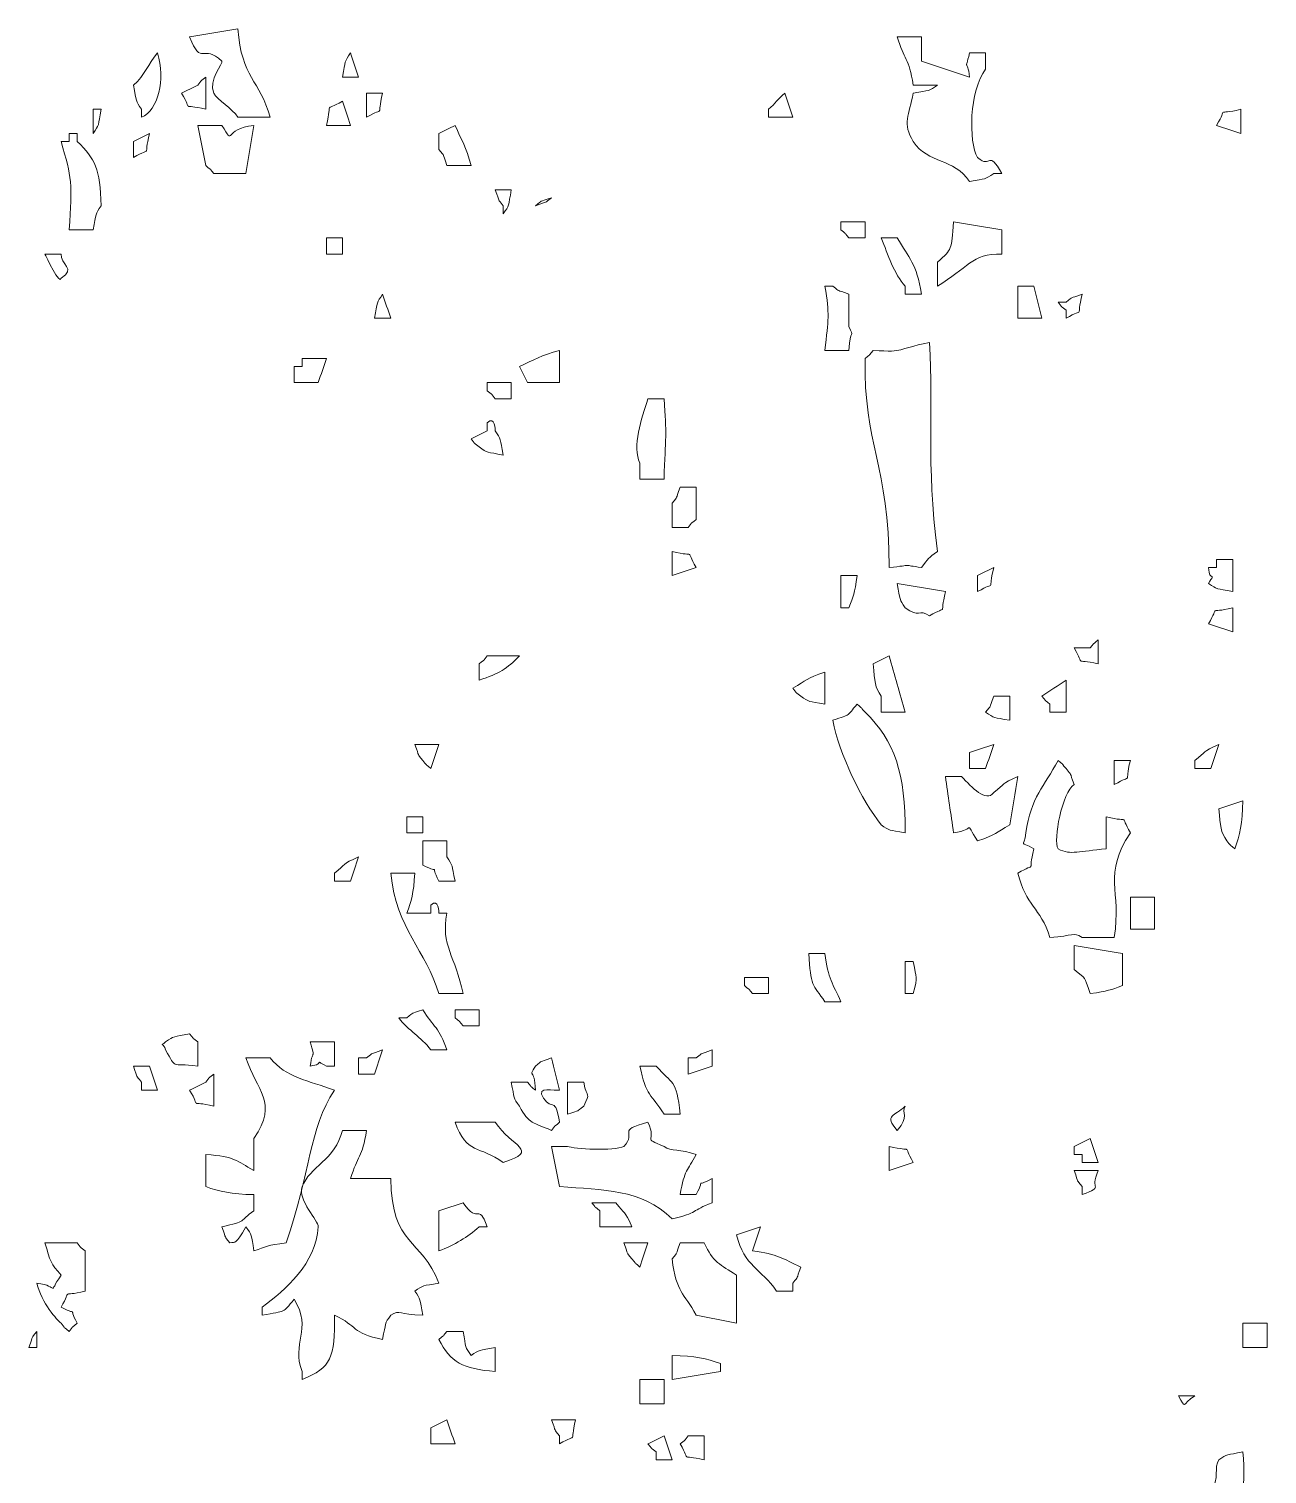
# Model space of a CAD drawing. Header units: millimetres. Extents: x 182 to 330, y 89 to 241.
# Drawn here: x 202.77 to 224.5, y 182.14 to 207.5 of the extents above; entities that cross this region are included whole.
import ezdxf

# ---------------------------------------------------------------- set-up
doc = ezdxf.new("R2010")
doc.units = ezdxf.units.MM
doc.layers.add('LAYER_1', color=160, linetype='Continuous')

# ---------------------------------------------------------------- blocks, each defined once
blk = doc.blocks.new('tree eucalypt')
at = {"layer": 'LAYER_1', "color": 7, "lineweight": 0}
for points, knots in [([(-29.091, 117.965), (-29.03, 117.103), (-28.703, 117.07), (-28.526, 116.413), (-28.715, 116.413), (-28.903, 116.413), (-29.091, 116.413), (-29.188, 116.57), (-29.454, 116.715), (-29.514, 116.836), (-29.626, 117.064), (-29.333, 117.363), (-29.373, 117.401), (-29.706, 117.717), (-29.732, 117.29), (-29.938, 117.824), (-29.655, 117.871), (-29.373, 117.918), (-29.091, 117.965)], [0, 0, 0, 0, 1, 1, 1, 2, 2, 2, 3, 3, 3, 4, 4, 4, 5, 5, 5, 6, 6, 6, 6]), ([(-17.096, 117.824), (-17.096, 117.683), (-17.096, 117.542), (-17.096, 117.401), (-16.814, 117.307), (-16.532, 117.213), (-16.25, 117.119), (-16.29, 117.465), (-16.343, 117.187), (-16.25, 117.542), (-16.156, 117.542), (-16.062, 117.542), (-15.968, 117.542), (-15.968, 117.448), (-15.968, 117.354), (-15.968, 117.26), (-16.255, 116.878), (-16.274, 115.987), (-16.109, 115.707), (-15.867, 115.493), (-15.926, 115.873), (-15.685, 115.425), (-15.732, 115.425), (-15.779, 115.425), (-15.826, 115.425), (-15.978, 115.319), (-15.96, 115.34), (-16.25, 115.284), (-16.53, 115.707), (-16.977, 115.589), (-17.238, 115.99), (-17.435, 116.306), (-17.315, 116.452), (-17.238, 116.836), (-16.945, 116.889), (-16.966, 116.871), (-16.814, 116.977), (-16.955, 116.977), (-17.096, 116.977), (-17.238, 116.977), (-17.314, 117.464), (-17.396, 117.417), (-17.52, 117.824), (-17.379, 117.824), (-17.238, 117.824), (-17.096, 117.824)], [0, 0, 0, 0, 1, 1, 1, 2, 2, 2, 3, 3, 3, 4, 4, 4, 5, 5, 5, 6, 6, 6, 7, 7, 7, 8, 8, 8, 9, 9, 9, 10, 10, 10, 11, 11, 11, 12, 12, 12, 13, 13, 13, 14, 14, 14, 15, 15, 15, 15]), ([(-30.502, 117.542), (-30.366, 117.071), (-30.485, 116.539), (-30.784, 116.413), (-30.784, 116.46), (-30.784, 116.507), (-30.784, 116.554), (-30.89, 116.705), (-30.869, 116.688), (-30.925, 116.977), (-30.717, 117.149), (-30.675, 117.346), (-30.502, 117.542)], [0, 0, 0, 0, 1, 1, 1, 2, 2, 2, 3, 3, 3, 4, 4, 4, 4]), ([(-27.115, 117.542), (-27.068, 117.401), (-27.021, 117.26), (-26.974, 117.119), (-27.068, 117.119), (-27.162, 117.119), (-27.256, 117.119), (-27.204, 117.412), (-27.222, 117.39), (-27.115, 117.542)], [0, 0, 0, 0, 1, 1, 1, 2, 2, 2, 3, 3, 3, 3]), ([(-29.655, 116.554), (-30.113, 116.671), (-29.871, 116.485), (-30.079, 116.836), (-29.985, 116.883), (-29.891, 116.93), (-29.796, 116.977), (-29.668, 117.13), (-29.807, 116.989), (-29.655, 117.119), (-29.655, 116.93), (-29.655, 116.742), (-29.655, 116.554)], [0, 0, 0, 0, 1, 1, 1, 2, 2, 2, 3, 3, 3, 4, 4, 4, 4]), ([(-27.539, 116.272), (-27.422, 116.73), (-27.608, 116.488), (-27.256, 116.695), (-27.209, 116.554), (-27.162, 116.413), (-27.115, 116.272), (-27.256, 116.272), (-27.398, 116.272), (-27.539, 116.272)], [0, 0, 0, 0, 1, 1, 1, 2, 2, 2, 3, 3, 3, 3]), ([(-26.551, 116.836), (-26.668, 116.378), (-26.482, 116.621), (-26.833, 116.413), (-26.833, 116.554), (-26.833, 116.695), (-26.833, 116.836), (-26.739, 116.836), (-26.645, 116.836), (-26.551, 116.836)], [0, 0, 0, 0, 1, 1, 1, 2, 2, 2, 3, 3, 3, 3]), ([(-19.495, 116.836), (-19.448, 116.695), (-19.401, 116.554), (-19.354, 116.413), (-19.495, 116.413), (-19.637, 116.413), (-19.778, 116.413), (-19.778, 116.46), (-19.778, 116.507), (-19.778, 116.554), (-19.654, 116.659), (-19.618, 116.732), (-19.495, 116.836)], [0, 0, 0, 0, 1, 1, 1, 2, 2, 2, 3, 3, 3, 4, 4, 4, 4]), ([(-31.49, 116.554), (-31.542, 116.261), (-31.524, 116.283), (-31.631, 116.131), (-31.631, 116.272), (-31.631, 116.413), (-31.631, 116.554), (-31.584, 116.554), (-31.537, 116.554), (-31.49, 116.554)], [0, 0, 0, 0, 1, 1, 1, 2, 2, 2, 3, 3, 3, 3]), ([(-11.491, 116.554), (-11.948, 116.437), (-11.706, 116.623), (-11.914, 116.272), (-11.773, 116.225), (-11.632, 116.178), (-11.491, 116.131), (-11.491, 116.272), (-11.491, 116.413), (-11.491, 116.554)], [0, 0, 0, 0, 1, 1, 1, 2, 2, 2, 3, 3, 3, 3]), ([(-28.809, 116.272), (-28.856, 115.99), (-28.903, 115.707), (-28.95, 115.425), (-29.138, 115.425), (-29.326, 115.425), (-29.514, 115.425), (-29.642, 115.578), (-29.503, 115.437), (-29.655, 115.566), (-29.702, 115.802), (-29.749, 116.037), (-29.796, 116.272), (-29.655, 116.272), (-29.514, 116.272), (-29.373, 116.272), (-29.127, 115.888), (-29.37, 116.214), (-28.809, 116.272)], [0, 0, 0, 0, 1, 1, 1, 2, 2, 2, 3, 3, 3, 4, 4, 4, 5, 5, 5, 6, 6, 6, 6]), ([(-25.281, 116.272), (-25.163, 116.008), (-25.086, 115.896), (-24.999, 115.566), (-25.14, 115.566), (-25.281, 115.566), (-25.422, 115.566), (-25.511, 115.814), (-25.449, 115.703), (-25.563, 115.849), (-25.563, 115.943), (-25.563, 116.037), (-25.563, 116.131), (-25.469, 116.178), (-25.375, 116.225), (-25.281, 116.272)], [0, 0, 0, 0, 1, 1, 1, 2, 2, 2, 3, 3, 3, 4, 4, 4, 5, 5, 5, 5]), ([(-31.631, 114.438), (-31.772, 114.438), (-31.913, 114.438), (-32.054, 114.438), (-31.991, 115.251), (-32.007, 115.35), (-32.195, 115.99), (-32.148, 115.99), (-32.101, 115.99), (-32.054, 115.99), (-32.054, 116.037), (-32.054, 116.084), (-32.054, 116.131), (-32.007, 116.131), (-31.96, 116.131), (-31.913, 116.131), (-31.913, 116.084), (-31.913, 116.037), (-31.913, 115.99), (-31.588, 115.68), (-31.513, 115.511), (-31.49, 114.861), (-31.596, 114.709), (-31.575, 114.727), (-31.631, 114.438)], [0, 0, 0, 0, 1, 1, 1, 2, 2, 2, 3, 3, 3, 4, 4, 4, 5, 5, 5, 6, 6, 6, 7, 7, 7, 8, 8, 8, 8]), ([(-30.643, 116.131), (-30.76, 115.673), (-30.574, 115.915), (-30.925, 115.707), (-30.925, 115.802), (-30.925, 115.896), (-30.925, 115.99), (-30.831, 116.037), (-30.737, 116.084), (-30.643, 116.131)], [0, 0, 0, 0, 1, 1, 1, 2, 2, 2, 3, 3, 3, 3]), ([(-24.293, 115.143), (-24.346, 114.85), (-24.327, 114.872), (-24.434, 114.72), (-24.434, 114.767), (-24.434, 114.814), (-24.434, 114.861), (-24.548, 115.005), (-24.484, 114.9), (-24.575, 115.143), (-24.481, 115.143), (-24.387, 115.143), (-24.293, 115.143)], [0, 0, 0, 0, 1, 1, 1, 2, 2, 2, 3, 3, 3, 4, 4, 4, 4]), ([(-23.588, 115.002), (-23.732, 114.888), (-23.626, 114.952), (-23.87, 114.861), (-23.726, 114.974), (-23.831, 114.911), (-23.588, 115.002)], [0, 0, 0, 0, 1, 1, 1, 2, 2, 2, 2]), ([(-18.084, 114.579), (-18.084, 114.485), (-18.084, 114.39), (-18.084, 114.296), (-18.178, 114.296), (-18.272, 114.296), (-18.367, 114.296), (-18.495, 114.449), (-18.356, 114.308), (-18.508, 114.438), (-18.508, 114.485), (-18.508, 114.532), (-18.508, 114.579), (-18.367, 114.579), (-18.225, 114.579), (-18.084, 114.579)], [0, 0, 0, 0, 1, 1, 1, 2, 2, 2, 3, 3, 3, 4, 4, 4, 5, 5, 5, 5]), ([(-16.532, 114.579), (-16.25, 114.532), (-15.968, 114.485), (-15.685, 114.438), (-15.685, 114.296), (-15.685, 114.155), (-15.685, 114.014), (-16.211, 114.027), (-16.288, 113.76), (-16.814, 113.45), (-16.814, 113.591), (-16.814, 113.732), (-16.814, 113.873), (-16.541, 114.108), (-16.579, 114.076), (-16.532, 114.579)], [0, 0, 0, 0, 1, 1, 1, 2, 2, 2, 3, 3, 3, 4, 4, 4, 5, 5, 5, 5]), ([(-27.256, 114.296), (-27.256, 114.202), (-27.256, 114.108), (-27.256, 114.014), (-27.35, 114.014), (-27.445, 114.014), (-27.539, 114.014), (-27.539, 114.108), (-27.539, 114.202), (-27.539, 114.296), (-27.445, 114.296), (-27.35, 114.296), (-27.256, 114.296)], [0, 0, 0, 0, 1, 1, 1, 2, 2, 2, 3, 3, 3, 4, 4, 4, 4]), ([(-17.52, 114.296), (-17.311, 113.936), (-17.181, 113.852), (-17.096, 113.309), (-17.191, 113.309), (-17.285, 113.309), (-17.379, 113.309), (-17.379, 113.356), (-17.379, 113.403), (-17.379, 113.45), (-17.58, 113.668), (-17.678, 113.996), (-17.802, 114.296), (-17.708, 114.296), (-17.614, 114.296), (-17.52, 114.296)], [0, 0, 0, 0, 1, 1, 1, 2, 2, 2, 3, 3, 3, 4, 4, 4, 5, 5, 5, 5]), ([(-32.195, 114.014), (-32.212, 113.835), (-31.921, 113.75), (-32.195, 113.591), (-32.207, 113.441), (-32.461, 113.979), (-32.477, 114.014), (-32.383, 114.014), (-32.289, 114.014), (-32.195, 114.014)], [0, 0, 0, 0, 1, 1, 1, 2, 2, 2, 3, 3, 3, 3]), ([(-18.79, 112.321), (-18.728, 112.885), (-18.703, 112.938), (-18.79, 113.45), (-18.743, 113.45), (-18.696, 113.45), (-18.649, 113.45), (-18.505, 113.336), (-18.61, 113.4), (-18.367, 113.309), (-18.367, 113.121), (-18.367, 112.932), (-18.367, 112.744), (-18.267, 112.526), (-18.348, 112.725), (-18.367, 112.321), (-18.508, 112.321), (-18.649, 112.321), (-18.79, 112.321)], [0, 0, 0, 0, 1, 1, 1, 2, 2, 2, 3, 3, 3, 4, 4, 4, 5, 5, 5, 6, 6, 6, 6]), ([(-15.403, 112.885), (-15.403, 113.074), (-15.403, 113.262), (-15.403, 113.45), (-15.309, 113.45), (-15.215, 113.45), (-15.121, 113.45), (-15.074, 113.262), (-15.027, 113.074), (-14.98, 112.885), (-15.121, 112.885), (-15.262, 112.885), (-15.403, 112.885)], [0, 0, 0, 0, 1, 1, 1, 2, 2, 2, 3, 3, 3, 4, 4, 4, 4]), ([(-26.551, 113.309), (-26.504, 113.168), (-26.457, 113.026), (-26.41, 112.885), (-26.504, 112.885), (-26.598, 112.885), (-26.692, 112.885), (-26.639, 113.178), (-26.658, 113.157), (-26.551, 113.309)], [0, 0, 0, 0, 1, 1, 1, 2, 2, 2, 3, 3, 3, 3]), ([(-14.274, 113.309), (-14.391, 112.851), (-14.205, 113.093), (-14.557, 112.885), (-14.557, 112.932), (-14.557, 112.979), (-14.557, 113.026), (-14.709, 113.155), (-14.568, 113.015), (-14.698, 113.168), (-14.651, 113.168), (-14.604, 113.168), (-14.557, 113.168), (-14.412, 113.281), (-14.518, 113.218), (-14.274, 113.309)], [0, 0, 0, 0, 1, 1, 1, 2, 2, 2, 3, 3, 3, 4, 4, 4, 5, 5, 5, 5]), ([(-16.955, 112.462), (-16.881, 111.242), (-17.015, 110.392), (-16.814, 108.793), (-16.982, 108.671), (-16.973, 108.677), (-17.096, 108.511), (-17.438, 108.559), (-17.221, 108.557), (-17.661, 108.511), (-17.662, 110.318), (-18.114, 110.676), (-18.084, 112.18), (-17.931, 112.308), (-18.072, 112.169), (-17.943, 112.321), (-17.338, 112.288), (-17.587, 112.335), (-16.955, 112.462)], [0, 0, 0, 0, 1, 1, 1, 2, 2, 2, 3, 3, 3, 4, 4, 4, 5, 5, 5, 6, 6, 6, 6]), ([(-27.539, 112.18), (-27.586, 112.039), (-27.633, 111.898), (-27.68, 111.756), (-27.821, 111.756), (-27.962, 111.756), (-28.103, 111.756), (-28.103, 111.85), (-28.103, 111.945), (-28.103, 112.039), (-28.056, 112.039), (-28.009, 112.039), (-27.962, 112.039), (-27.962, 112.086), (-27.962, 112.133), (-27.962, 112.18), (-27.821, 112.18), (-27.68, 112.18), (-27.539, 112.18)], [0, 0, 0, 0, 1, 1, 1, 2, 2, 2, 3, 3, 3, 4, 4, 4, 5, 5, 5, 6, 6, 6, 6]), ([(-23.446, 111.756), (-23.635, 111.756), (-23.823, 111.756), (-24.011, 111.756), (-24.058, 111.85), (-24.105, 111.945), (-24.152, 112.039), (-23.888, 112.157), (-23.776, 112.233), (-23.446, 112.321), (-23.446, 112.133), (-23.446, 111.945), (-23.446, 111.756)], [0, 0, 0, 0, 1, 1, 1, 2, 2, 2, 3, 3, 3, 4, 4, 4, 4]), ([(-24.293, 111.756), (-24.293, 111.662), (-24.293, 111.568), (-24.293, 111.474), (-24.387, 111.474), (-24.481, 111.474), (-24.575, 111.474), (-24.704, 111.627), (-24.564, 111.486), (-24.716, 111.615), (-24.716, 111.662), (-24.716, 111.709), (-24.716, 111.756), (-24.575, 111.756), (-24.434, 111.756), (-24.293, 111.756)], [0, 0, 0, 0, 1, 1, 1, 2, 2, 2, 3, 3, 3, 4, 4, 4, 5, 5, 5, 5]), ([(-21.612, 110.063), (-21.753, 110.063), (-21.894, 110.063), (-22.035, 110.063), (-22.035, 110.157), (-22.035, 110.251), (-22.035, 110.345), (-22.177, 110.633), (-22.011, 111.126), (-21.894, 111.474), (-21.8, 111.474), (-21.706, 111.474), (-21.612, 111.474), (-21.56, 110.848), (-21.587, 110.795), (-21.612, 110.063)], [0, 0, 0, 0, 1, 1, 1, 2, 2, 2, 3, 3, 3, 4, 4, 4, 5, 5, 5, 5]), ([(-24.434, 110.486), (-24.727, 110.539), (-24.706, 110.521), (-24.858, 110.627), (-25.01, 110.756), (-24.869, 110.616), (-24.999, 110.769), (-24.905, 110.816), (-24.811, 110.863), (-24.716, 110.91), (-24.716, 110.957), (-24.716, 111.004), (-24.716, 111.051), (-24.574, 111.191), (-24.577, 110.912), (-24.575, 110.91), (-24.469, 110.758), (-24.491, 110.776), (-24.434, 110.486)], [0, 0, 0, 0, 1, 1, 1, 2, 2, 2, 3, 3, 3, 4, 4, 4, 5, 5, 5, 6, 6, 6, 6]), ([(-21.048, 109.922), (-21.048, 109.734), (-21.048, 109.546), (-21.048, 109.357), (-21.2, 109.229), (-21.06, 109.368), (-21.189, 109.216), (-21.283, 109.216), (-21.377, 109.216), (-21.471, 109.216), (-21.471, 109.357), (-21.471, 109.499), (-21.471, 109.64), (-21.357, 109.784), (-21.421, 109.678), (-21.33, 109.922), (-21.236, 109.922), (-21.142, 109.922), (-21.048, 109.922)], [0, 0, 0, 0, 1, 1, 1, 2, 2, 2, 3, 3, 3, 4, 4, 4, 5, 5, 5, 6, 6, 6, 6]), ([(-21.471, 108.793), (-21.013, 108.676), (-21.255, 108.862), (-21.048, 108.511), (-21.189, 108.464), (-21.33, 108.417), (-21.471, 108.37), (-21.471, 108.511), (-21.471, 108.652), (-21.471, 108.793)], [0, 0, 0, 0, 1, 1, 1, 2, 2, 2, 3, 3, 3, 3]), ([(-11.632, 108.088), (-11.632, 108.276), (-11.632, 108.464), (-11.632, 108.652), (-11.726, 108.652), (-11.82, 108.652), (-11.914, 108.652), (-11.914, 108.605), (-11.914, 108.558), (-11.914, 108.511), (-11.961, 108.511), (-12.008, 108.511), (-12.055, 108.511), (-12.051, 108.229), (-11.911, 108.471), (-12.055, 108.229), (-11.904, 108.123), (-11.922, 108.144), (-11.632, 108.088)], [0, 0, 0, 0, 1, 1, 1, 2, 2, 2, 3, 3, 3, 4, 4, 4, 5, 5, 5, 6, 6, 6, 6]), ([(-18.225, 108.37), (-18.267, 108.041), (-18.289, 108.02), (-18.367, 107.805), (-18.414, 107.805), (-18.461, 107.805), (-18.508, 107.805), (-18.508, 107.993), (-18.508, 108.182), (-18.508, 108.37), (-18.414, 108.37), (-18.32, 108.37), (-18.225, 108.37)], [0, 0, 0, 0, 1, 1, 1, 2, 2, 2, 3, 3, 3, 4, 4, 4, 4]), ([(-15.826, 108.511), (-15.943, 108.053), (-15.757, 108.295), (-16.109, 108.088), (-16.109, 108.182), (-16.109, 108.276), (-16.109, 108.37), (-16.015, 108.417), (-15.921, 108.464), (-15.826, 108.511)], [0, 0, 0, 0, 1, 1, 1, 2, 2, 2, 3, 3, 3, 3]), ([(-16.673, 108.088), (-16.79, 107.63), (-16.604, 107.872), (-16.955, 107.664), (-17.14, 107.795), (-17.133, 107.615), (-17.379, 107.805), (-17.485, 107.957), (-17.464, 107.939), (-17.52, 108.229), (-17.238, 108.182), (-16.955, 108.135), (-16.673, 108.088)], [0, 0, 0, 0, 1, 1, 1, 2, 2, 2, 3, 3, 3, 4, 4, 4, 4]), ([(-11.632, 107.805), (-12.09, 107.688), (-11.847, 107.875), (-12.055, 107.523), (-11.914, 107.476), (-11.773, 107.429), (-11.632, 107.382), (-11.632, 107.523), (-11.632, 107.664), (-11.632, 107.805)], [0, 0, 0, 0, 1, 1, 1, 2, 2, 2, 3, 3, 3, 3]), ([(-13.992, 106.818), (-14.45, 106.934), (-14.208, 106.748), (-14.415, 107.1), (-14.321, 107.1), (-14.227, 107.1), (-14.133, 107.1), (-14.005, 107.253), (-14.144, 107.112), (-13.992, 107.241), (-13.992, 107.1), (-13.992, 106.959), (-13.992, 106.818)], [0, 0, 0, 0, 1, 1, 1, 2, 2, 2, 3, 3, 3, 4, 4, 4, 4]), ([(-24.152, 106.959), (-24.367, 106.736), (-24.511, 106.646), (-24.858, 106.535), (-24.858, 106.629), (-24.858, 106.724), (-24.858, 106.818), (-24.705, 106.946), (-24.846, 106.807), (-24.716, 106.959), (-24.528, 106.959), (-24.34, 106.959), (-24.152, 106.959)], [0, 0, 0, 0, 1, 1, 1, 2, 2, 2, 3, 3, 3, 4, 4, 4, 4]), ([(-17.661, 106.959), (-17.567, 106.629), (-17.473, 106.3), (-17.379, 105.971), (-17.52, 105.971), (-17.661, 105.971), (-17.802, 105.971), (-17.802, 106.065), (-17.802, 106.159), (-17.802, 106.253), (-17.915, 106.419), (-17.911, 106.49), (-17.943, 106.818), (-17.849, 106.865), (-17.755, 106.912), (-17.661, 106.959)], [0, 0, 0, 0, 1, 1, 1, 2, 2, 2, 3, 3, 3, 4, 4, 4, 5, 5, 5, 5]), ([(-18.79, 106.112), (-19.083, 106.164), (-19.061, 106.146), (-19.213, 106.253), (-19.366, 106.381), (-19.225, 106.242), (-19.354, 106.394), (-19.105, 106.53), (-19.117, 106.572), (-18.79, 106.676), (-18.79, 106.488), (-18.79, 106.3), (-18.79, 106.112)], [0, 0, 0, 0, 1, 1, 1, 2, 2, 2, 3, 3, 3, 4, 4, 4, 4]), ([(-14.557, 106.535), (-14.557, 106.347), (-14.557, 106.159), (-14.557, 105.971), (-14.651, 105.971), (-14.745, 105.971), (-14.839, 105.971), (-14.839, 106.018), (-14.839, 106.065), (-14.839, 106.112), (-14.992, 106.24), (-14.851, 106.101), (-14.98, 106.253), (-14.839, 106.347), (-14.698, 106.441), (-14.557, 106.535)], [0, 0, 0, 0, 1, 1, 1, 2, 2, 2, 3, 3, 3, 4, 4, 4, 5, 5, 5, 5]), ([(-17.379, 103.854), (-17.672, 103.907), (-17.65, 103.888), (-17.802, 103.995), (-18.148, 104.429), (-18.54, 105.24), (-18.649, 105.83), (-18.312, 105.949), (-18.417, 105.886), (-18.225, 106.112), (-18.072, 105.984), (-18.213, 106.123), (-18.084, 105.971), (-17.567, 105.482), (-17.373, 104.887), (-17.379, 103.854)], [0, 0, 0, 0, 1, 1, 1, 2, 2, 2, 3, 3, 3, 4, 4, 4, 5, 5, 5, 5]), ([(-15.544, 105.83), (-15.837, 105.882), (-15.816, 105.864), (-15.968, 105.971), (-15.854, 106.115), (-15.918, 106.01), (-15.826, 106.253), (-15.732, 106.253), (-15.638, 106.253), (-15.544, 106.253), (-15.544, 106.112), (-15.544, 105.971), (-15.544, 105.83)], [0, 0, 0, 0, 1, 1, 1, 2, 2, 2, 3, 3, 3, 4, 4, 4, 4]), ([(-25.563, 105.406), (-25.61, 105.265), (-25.657, 105.124), (-25.704, 104.983), (-25.857, 105.111), (-25.716, 104.972), (-25.845, 105.124), (-25.959, 105.268), (-25.895, 105.163), (-25.986, 105.406), (-25.845, 105.406), (-25.704, 105.406), (-25.563, 105.406)], [0, 0, 0, 0, 1, 1, 1, 2, 2, 2, 3, 3, 3, 4, 4, 4, 4]), ([(-15.826, 105.406), (-15.873, 105.265), (-15.921, 105.124), (-15.968, 104.983), (-16.062, 104.983), (-16.156, 104.983), (-16.25, 104.983), (-16.25, 105.077), (-16.25, 105.171), (-16.25, 105.265), (-16.109, 105.312), (-15.968, 105.359), (-15.826, 105.406)], [0, 0, 0, 0, 1, 1, 1, 2, 2, 2, 3, 3, 3, 4, 4, 4, 4]), ([(-11.875, 105.406), (-11.922, 105.265), (-11.97, 105.124), (-12.017, 104.983), (-12.111, 104.983), (-12.205, 104.983), (-12.299, 104.983), (-12.299, 105.03), (-12.299, 105.077), (-12.299, 105.124), (-12.081, 105.284), (-12.18, 105.277), (-11.875, 105.406)], [0, 0, 0, 0, 1, 1, 1, 2, 2, 2, 3, 3, 3, 4, 4, 4, 4]), ([(-13.851, 103.572), (-13.851, 103.76), (-13.851, 103.948), (-13.851, 104.136), (-13.393, 104.02), (-13.635, 104.206), (-13.428, 103.854), (-13.92, 103.113), (-13.579, 102.847), (-13.71, 102.02), (-13.898, 102.02), (-14.086, 102.02), (-14.274, 102.02), (-14.446, 102.125), (-14.414, 102.039), (-14.839, 102.02), (-15.013, 102.551), (-15.263, 102.574), (-15.403, 103.149), (-15.044, 103.354), (-15.244, 103.118), (-15.121, 103.572), (-15.389, 103.738), (-15.292, 103.563), (-15.262, 103.854), (-15.177, 104.485), (-14.936, 104.666), (-14.698, 105.124), (-14.545, 104.996), (-14.686, 105.135), (-14.557, 104.983), (-14.443, 104.839), (-14.506, 104.944), (-14.415, 104.701), (-14.626, 104.566), (-14.785, 103.728), (-14.698, 103.572), (-14.463, 103.455), (-14.333, 103.538), (-13.851, 103.572)], [0, 0, 0, 0, 1, 1, 1, 2, 2, 2, 3, 3, 3, 4, 4, 4, 5, 5, 5, 6, 6, 6, 7, 7, 7, 8, 8, 8, 9, 9, 9, 10, 10, 10, 11, 11, 11, 12, 12, 12, 13, 13, 13, 13]), ([(-13.428, 105.124), (-13.544, 104.666), (-13.359, 104.909), (-13.71, 104.701), (-13.71, 104.842), (-13.71, 104.983), (-13.71, 105.124), (-13.616, 105.124), (-13.522, 105.124), (-13.428, 105.124)], [0, 0, 0, 0, 1, 1, 1, 2, 2, 2, 3, 3, 3, 3]), ([(-15.403, 104.842), (-15.45, 104.56), (-15.497, 104.277), (-15.544, 103.995), (-15.794, 103.86), (-15.781, 103.818), (-16.109, 103.713), (-16.36, 104.082), (-16.114, 103.911), (-16.532, 103.854), (-16.579, 104.183), (-16.626, 104.513), (-16.673, 104.842), (-16.579, 104.842), (-16.485, 104.842), (-16.391, 104.842), (-16.206, 104.656), (-15.967, 104.38), (-15.826, 104.56), (-15.608, 104.72), (-15.708, 104.713), (-15.403, 104.842)], [0, 0, 0, 0, 1, 1, 1, 2, 2, 2, 3, 3, 3, 4, 4, 4, 5, 5, 5, 6, 6, 6, 7, 7, 7, 7]), ([(-11.452, 104.419), (-11.462, 104.016), (-11.507, 103.815), (-11.593, 103.572), (-11.746, 103.7), (-11.605, 103.561), (-11.734, 103.713), (-11.848, 103.88), (-11.843, 103.95), (-11.875, 104.277), (-11.734, 104.325), (-11.593, 104.372), (-11.452, 104.419)], [0, 0, 0, 0, 1, 1, 1, 2, 2, 2, 3, 3, 3, 4, 4, 4, 4]), ([(-25.845, 104.136), (-25.845, 104.042), (-25.845, 103.948), (-25.845, 103.854), (-25.939, 103.854), (-26.033, 103.854), (-26.127, 103.854), (-26.127, 103.948), (-26.127, 104.042), (-26.127, 104.136), (-26.033, 104.136), (-25.939, 104.136), (-25.845, 104.136)], [0, 0, 0, 0, 1, 1, 1, 2, 2, 2, 3, 3, 3, 4, 4, 4, 4]), ([(-25.845, 103.713), (-25.704, 103.713), (-25.563, 103.713), (-25.422, 103.713), (-25.422, 103.619), (-25.422, 103.525), (-25.422, 103.431), (-25.316, 103.279), (-25.337, 103.297), (-25.281, 103.008), (-25.375, 103.008), (-25.469, 103.008), (-25.563, 103.008), (-25.746, 103.356), (-25.503, 103.104), (-25.845, 103.29), (-25.845, 103.431), (-25.845, 103.572), (-25.845, 103.713)], [0, 0, 0, 0, 1, 1, 1, 2, 2, 2, 3, 3, 3, 4, 4, 4, 5, 5, 5, 6, 6, 6, 6]), ([(-26.974, 103.431), (-27.021, 103.29), (-27.068, 103.149), (-27.115, 103.008), (-27.209, 103.008), (-27.303, 103.008), (-27.398, 103.008), (-27.398, 103.055), (-27.398, 103.102), (-27.398, 103.149), (-27.179, 103.309), (-27.279, 103.302), (-26.974, 103.431)], [0, 0, 0, 0, 1, 1, 1, 2, 2, 2, 3, 3, 3, 4, 4, 4, 4]), ([(-25.986, 103.149), (-26.009, 102.78), (-26.047, 102.67), (-26.127, 102.443), (-25.986, 102.443), (-25.845, 102.443), (-25.704, 102.443), (-25.704, 102.49), (-25.704, 102.537), (-25.704, 102.584), (-25.562, 102.724), (-25.565, 102.445), (-25.563, 102.443), (-25.516, 102.443), (-25.469, 102.443), (-25.422, 102.443), (-25.539, 101.877), (-25.271, 101.689), (-25.14, 101.032), (-25.281, 101.032), (-25.422, 101.032), (-25.563, 101.032), (-25.796, 101.794), (-26.302, 102.155), (-26.41, 103.149), (-26.269, 103.149), (-26.127, 103.149), (-25.986, 103.149)], [0, 0, 0, 0, 1, 1, 1, 2, 2, 2, 3, 3, 3, 4, 4, 4, 5, 5, 5, 6, 6, 6, 7, 7, 7, 8, 8, 8, 9, 9, 9, 9]), ([(-13.004, 102.725), (-13.004, 102.537), (-13.004, 102.349), (-13.004, 102.161), (-13.145, 102.161), (-13.287, 102.161), (-13.428, 102.161), (-13.428, 102.349), (-13.428, 102.537), (-13.428, 102.725), (-13.287, 102.725), (-13.145, 102.725), (-13.004, 102.725)], [0, 0, 0, 0, 1, 1, 1, 2, 2, 2, 3, 3, 3, 4, 4, 4, 4]), ([(-18.79, 101.738), (-18.733, 101.291), (-18.651, 101.202), (-18.508, 100.891), (-18.602, 100.891), (-18.696, 100.891), (-18.79, 100.891), (-19.003, 101.194), (-19.04, 101.163), (-19.072, 101.738), (-18.978, 101.738), (-18.884, 101.738), (-18.79, 101.738)], [0, 0, 0, 0, 1, 1, 1, 2, 2, 2, 3, 3, 3, 4, 4, 4, 4]), ([(-13.569, 101.738), (-13.569, 101.549), (-13.569, 101.361), (-13.569, 101.173), (-13.783, 101.097), (-13.808, 101.078), (-14.133, 101.032), (-14.252, 101.369), (-14.19, 101.264), (-14.415, 101.455), (-14.415, 101.596), (-14.415, 101.738), (-14.415, 101.879), (-14.133, 101.832), (-13.851, 101.785), (-13.569, 101.738)], [0, 0, 0, 0, 1, 1, 1, 2, 2, 2, 3, 3, 3, 4, 4, 4, 5, 5, 5, 5]), ([(-17.238, 101.597), (-17.185, 101.257), (-17.149, 101.379), (-17.238, 101.032), (-17.285, 101.032), (-17.332, 101.032), (-17.379, 101.032), (-17.379, 101.22), (-17.379, 101.408), (-17.379, 101.597), (-17.332, 101.597), (-17.285, 101.597), (-17.238, 101.597)], [0, 0, 0, 0, 1, 1, 1, 2, 2, 2, 3, 3, 3, 4, 4, 4, 4]), ([(-19.778, 101.314), (-19.778, 101.22), (-19.778, 101.126), (-19.778, 101.032), (-19.872, 101.032), (-19.966, 101.032), (-20.06, 101.032), (-20.188, 101.185), (-20.049, 101.044), (-20.201, 101.173), (-20.201, 101.22), (-20.201, 101.267), (-20.201, 101.314), (-20.06, 101.314), (-19.919, 101.314), (-19.778, 101.314)], [0, 0, 0, 0, 1, 1, 1, 2, 2, 2, 3, 3, 3, 4, 4, 4, 5, 5, 5, 5]), ([(-25.845, 100.75), (-25.664, 100.457), (-25.552, 100.425), (-25.422, 100.044), (-25.516, 100.044), (-25.61, 100.044), (-25.704, 100.044), (-25.884, 100.282), (-26.089, 100.371), (-26.269, 100.609), (-26.222, 100.609), (-26.174, 100.609), (-26.127, 100.609), (-25.983, 100.722), (-26.089, 100.659), (-25.845, 100.75)], [0, 0, 0, 0, 1, 1, 1, 2, 2, 2, 3, 3, 3, 4, 4, 4, 5, 5, 5, 5]), ([(-24.858, 100.75), (-24.858, 100.656), (-24.858, 100.562), (-24.858, 100.468), (-24.952, 100.468), (-25.046, 100.468), (-25.14, 100.468), (-25.268, 100.621), (-25.129, 100.479), (-25.281, 100.609), (-25.281, 100.656), (-25.281, 100.703), (-25.281, 100.75), (-25.14, 100.75), (-24.999, 100.75), (-24.858, 100.75)], [0, 0, 0, 0, 1, 1, 1, 2, 2, 2, 3, 3, 3, 4, 4, 4, 5, 5, 5, 5]), ([(-29.796, 99.762), (-30.302, 99.821), (-30.152, 99.696), (-30.361, 100.044), (-30.396, 100.181), (-30.471, 100.098), (-30.361, 100.185), (-30.209, 100.291), (-30.227, 100.27), (-29.938, 100.326), (-29.809, 100.174), (-29.949, 100.314), (-29.796, 100.185), (-29.796, 100.044), (-29.796, 99.903), (-29.796, 99.762)], [0, 0, 0, 0, 1, 1, 1, 2, 2, 2, 3, 3, 3, 4, 4, 4, 5, 5, 5, 5]), ([(-27.398, 100.185), (-27.398, 100.044), (-27.398, 99.903), (-27.398, 99.762), (-27.445, 99.762), (-27.492, 99.762), (-27.539, 99.762), (-27.787, 99.895), (-27.54, 99.793), (-27.821, 99.762), (-27.78, 100.109), (-27.728, 99.83), (-27.821, 100.185), (-27.68, 100.185), (-27.539, 100.185), (-27.398, 100.185)], [0, 0, 0, 0, 1, 1, 1, 2, 2, 2, 3, 3, 3, 4, 4, 4, 5, 5, 5, 5]), ([(-26.551, 100.044), (-26.598, 99.903), (-26.645, 99.762), (-26.692, 99.621), (-26.786, 99.621), (-26.88, 99.621), (-26.974, 99.621), (-26.974, 99.715), (-26.974, 99.809), (-26.974, 99.903), (-26.927, 99.903), (-26.88, 99.903), (-26.833, 99.903), (-26.689, 100.017), (-26.794, 99.953), (-26.551, 100.044)], [0, 0, 0, 0, 1, 1, 1, 2, 2, 2, 3, 3, 3, 4, 4, 4, 5, 5, 5, 5]), ([(-20.765, 100.044), (-20.765, 99.95), (-20.765, 99.856), (-20.765, 99.762), (-20.906, 99.715), (-21.048, 99.668), (-21.189, 99.621), (-21.189, 99.715), (-21.189, 99.809), (-21.189, 99.903), (-21.142, 99.903), (-21.095, 99.903), (-21.048, 99.903), (-20.904, 100.017), (-21.009, 99.953), (-20.765, 100.044)], [0, 0, 0, 0, 1, 1, 1, 2, 2, 2, 3, 3, 3, 4, 4, 4, 5, 5, 5, 5]), ([(-30.643, 99.762), (-30.596, 99.621), (-30.549, 99.48), (-30.502, 99.339), (-30.596, 99.339), (-30.69, 99.339), (-30.784, 99.339), (-30.784, 99.386), (-30.784, 99.433), (-30.784, 99.48), (-30.898, 99.624), (-30.834, 99.518), (-30.925, 99.762), (-30.831, 99.762), (-30.737, 99.762), (-30.643, 99.762)], [0, 0, 0, 0, 1, 1, 1, 2, 2, 2, 3, 3, 3, 4, 4, 4, 5, 5, 5, 5]), ([(-29.655, 98.21), (-29.125, 98.169), (-29.128, 98.1), (-28.809, 97.927), (-28.809, 98.116), (-28.809, 98.304), (-28.809, 98.492), (-28.372, 99.138), (-28.766, 99.319), (-28.95, 99.903), (-28.809, 99.903), (-28.668, 99.903), (-28.526, 99.903), (-28.246, 99.555), (-27.855, 99.508), (-27.398, 99.339), (-27.841, 98.655), (-27.815, 97.901), (-28.244, 96.658), (-28.573, 96.616), (-28.594, 96.594), (-28.809, 96.516), (-28.861, 96.809), (-28.843, 96.788), (-28.95, 96.94), (-29.14, 96.615), (-29.122, 96.683), (-29.232, 96.658), (-29.345, 96.802), (-29.282, 96.696), (-29.373, 96.94), (-28.928, 97.035), (-29.077, 97.034), (-28.809, 97.222), (-28.809, 97.316), (-28.809, 97.41), (-28.809, 97.504), (-29.212, 97.514), (-29.413, 97.559), (-29.655, 97.645), (-29.655, 97.833), (-29.655, 98.022), (-29.655, 98.21)], [0, 0, 0, 0, 1, 1, 1, 2, 2, 2, 3, 3, 3, 4, 4, 4, 5, 5, 5, 6, 6, 6, 7, 7, 7, 8, 8, 8, 9, 9, 9, 10, 10, 10, 11, 11, 11, 12, 12, 12, 13, 13, 13, 14, 14, 14, 14]), ([(-23.588, 99.903), (-23.541, 99.715), (-23.494, 99.527), (-23.446, 99.339), (-23.51, 99.318), (-23.885, 99.425), (-23.729, 99.198), (-23.571, 98.967), (-23.522, 99.245), (-23.446, 98.774), (-23.599, 98.646), (-23.458, 98.785), (-23.588, 98.633), (-23.908, 98.774), (-23.979, 98.738), (-24.152, 99.056), (-24.258, 99.208), (-24.237, 99.19), (-24.293, 99.48), (-24.199, 99.48), (-24.105, 99.48), (-24.011, 99.48), (-23.883, 99.327), (-24.022, 99.468), (-23.87, 99.339), (-23.878, 99.749), (-24.006, 99.535), (-23.87, 99.762), (-23.726, 99.876), (-23.831, 99.812), (-23.588, 99.903)], [0, 0, 0, 0, 1, 1, 1, 2, 2, 2, 3, 3, 3, 4, 4, 4, 5, 5, 5, 6, 6, 6, 7, 7, 7, 8, 8, 8, 9, 9, 9, 10, 10, 10, 10]), ([(-21.753, 99.762), (-21.461, 99.427), (-21.397, 99.554), (-21.33, 98.915), (-21.424, 98.915), (-21.518, 98.915), (-21.612, 98.915), (-21.828, 99.263), (-21.935, 99.236), (-22.035, 99.762), (-21.941, 99.762), (-21.847, 99.762), (-21.753, 99.762)], [0, 0, 0, 0, 1, 1, 1, 2, 2, 2, 3, 3, 3, 4, 4, 4, 4]), ([(-29.514, 99.056), (-29.972, 99.173), (-29.73, 98.987), (-29.938, 99.339), (-29.844, 99.386), (-29.749, 99.433), (-29.655, 99.48), (-29.527, 99.633), (-29.666, 99.492), (-29.514, 99.621), (-29.514, 99.433), (-29.514, 99.245), (-29.514, 99.056)], [0, 0, 0, 0, 1, 1, 1, 2, 2, 2, 3, 3, 3, 4, 4, 4, 4]), ([(-23.023, 99.48), (-22.967, 99.16), (-22.894, 99.327), (-23.023, 99.056), (-23.167, 98.943), (-23.062, 99.006), (-23.305, 98.915), (-23.305, 99.103), (-23.305, 99.292), (-23.305, 99.48), (-23.211, 99.48), (-23.117, 99.48), (-23.023, 99.48)], [0, 0, 0, 0, 1, 1, 1, 2, 2, 2, 3, 3, 3, 4, 4, 4, 4]), ([(-17.379, 99.056), (-17.461, 98.944), (-17.293, 98.875), (-17.52, 98.633), (-17.76, 98.909), (-17.567, 98.877), (-17.379, 99.056)], [0, 0, 0, 0, 1, 1, 1, 2, 2, 2, 2]), ([(-24.575, 98.774), (-24.29, 98.344), (-23.772, 98.278), (-24.434, 98.069), (-24.863, 98.374), (-25.068, 98.204), (-25.281, 98.774), (-25.046, 98.774), (-24.81, 98.774), (-24.575, 98.774)], [0, 0, 0, 0, 1, 1, 1, 2, 2, 2, 3, 3, 3, 3]), ([(-23.446, 97.645), (-23.494, 97.88), (-23.541, 98.116), (-23.588, 98.351), (-23.494, 98.351), (-23.399, 98.351), (-23.305, 98.351), (-23.201, 98.308), (-22.483, 98.261), (-22.318, 98.351), (-22.077, 98.61), (-22.474, 98.623), (-21.894, 98.774), (-21.727, 98.4), (-22.021, 98.521), (-21.612, 98.351), (-21.485, 98.26), (-21.333, 98.309), (-21.048, 98.21), (-21.206, 97.915), (-21.25, 97.951), (-21.33, 97.504), (-21.236, 97.504), (-21.142, 97.504), (-21.048, 97.504), (-20.865, 97.852), (-21.108, 97.6), (-20.765, 97.786), (-20.765, 97.645), (-20.765, 97.504), (-20.765, 97.363), (-21.142, 97.225), (-21.008, 97.182), (-21.471, 97.081), (-22.02, 97.609), (-22.678, 97.586), (-23.446, 97.645)], [0, 0, 0, 0, 1, 1, 1, 2, 2, 2, 3, 3, 3, 4, 4, 4, 5, 5, 5, 6, 6, 6, 7, 7, 7, 8, 8, 8, 9, 9, 9, 10, 10, 10, 11, 11, 11, 12, 12, 12, 12]), ([(-26.833, 98.633), (-26.909, 98.147), (-26.991, 98.193), (-27.115, 97.786), (-26.88, 97.786), (-26.645, 97.786), (-26.41, 97.786), (-26.388, 96.583), (-25.87, 96.751), (-25.563, 95.952), (-25.856, 95.9), (-25.835, 95.918), (-25.986, 95.811), (-25.88, 95.66), (-25.902, 95.677), (-25.845, 95.388), (-26.275, 95.398), (-26.233, 95.494), (-26.41, 95.388), (-26.516, 95.236), (-26.495, 95.254), (-26.551, 94.964), (-27.11, 95.073), (-26.974, 95.198), (-27.398, 95.388), (-27.389, 94.64), (-27.448, 94.475), (-27.962, 94.259), (-27.962, 94.306), (-27.962, 94.353), (-27.962, 94.4), (-28.167, 94.895), (-27.771, 95.133), (-28.103, 95.67), (-28.324, 95.412), (-28.227, 95.473), (-28.668, 95.388), (-28.668, 95.435), (-28.668, 95.482), (-28.668, 95.529), (-28.252, 95.839), (-27.723, 96.295), (-27.68, 96.94), (-27.673, 97.045), (-28.046, 97.405), (-27.962, 97.645), (-27.84, 97.991), (-27.381, 98.111), (-27.256, 98.633), (-27.115, 98.633), (-26.974, 98.633), (-26.833, 98.633)], [0, 0, 0, 0, 1, 1, 1, 2, 2, 2, 3, 3, 3, 4, 4, 4, 5, 5, 5, 6, 6, 6, 7, 7, 7, 8, 8, 8, 9, 9, 9, 10, 10, 10, 11, 11, 11, 12, 12, 12, 13, 13, 13, 14, 14, 14, 15, 15, 15, 16, 16, 16, 17, 17, 17, 17]), ([(-17.661, 98.351), (-17.203, 98.234), (-17.445, 98.42), (-17.238, 98.069), (-17.379, 98.022), (-17.52, 97.975), (-17.661, 97.927), (-17.661, 98.069), (-17.661, 98.21), (-17.661, 98.351)], [0, 0, 0, 0, 1, 1, 1, 2, 2, 2, 3, 3, 3, 3]), ([(-14.133, 98.492), (-14.086, 98.351), (-14.039, 98.21), (-13.992, 98.069), (-14.086, 98.069), (-14.18, 98.069), (-14.274, 98.069), (-14.274, 98.116), (-14.274, 98.163), (-14.274, 98.21), (-14.321, 98.21), (-14.368, 98.21), (-14.415, 98.21), (-14.415, 98.257), (-14.415, 98.304), (-14.415, 98.351), (-14.321, 98.398), (-14.227, 98.445), (-14.133, 98.492)], [0, 0, 0, 0, 1, 1, 1, 2, 2, 2, 3, 3, 3, 4, 4, 4, 5, 5, 5, 6, 6, 6, 6]), ([(-13.992, 97.927), (-14.159, 97.553), (-13.866, 97.674), (-14.274, 97.504), (-14.274, 97.551), (-14.274, 97.598), (-14.274, 97.645), (-14.388, 97.789), (-14.324, 97.684), (-14.415, 97.927), (-14.274, 97.927), (-14.133, 97.927), (-13.992, 97.927)], [0, 0, 0, 0, 1, 1, 1, 2, 2, 2, 3, 3, 3, 4, 4, 4, 4]), ([(-25.14, 97.363), (-24.848, 96.951), (-24.886, 97.392), (-24.716, 96.94), (-24.764, 96.94), (-24.811, 96.94), (-24.858, 96.94), (-25.058, 96.758), (-25.289, 96.623), (-25.563, 96.516), (-25.563, 96.752), (-25.563, 96.987), (-25.563, 97.222), (-25.422, 97.269), (-25.281, 97.316), (-25.14, 97.363)], [0, 0, 0, 0, 1, 1, 1, 2, 2, 2, 3, 3, 3, 4, 4, 4, 5, 5, 5, 5]), ([(-22.459, 97.363), (-22.299, 97.145), (-22.306, 97.244), (-22.176, 96.94), (-22.365, 96.94), (-22.553, 96.94), (-22.741, 96.94), (-22.741, 97.034), (-22.741, 97.128), (-22.741, 97.222), (-22.894, 97.35), (-22.753, 97.211), (-22.882, 97.363), (-22.741, 97.363), (-22.6, 97.363), (-22.459, 97.363)], [0, 0, 0, 0, 1, 1, 1, 2, 2, 2, 3, 3, 3, 4, 4, 4, 5, 5, 5, 5]), ([(-19.919, 96.94), (-19.966, 96.799), (-20.013, 96.658), (-20.06, 96.516), (-19.614, 96.46), (-19.524, 96.378), (-19.213, 96.234), (-19.302, 95.987), (-19.24, 96.097), (-19.354, 95.952), (-19.354, 95.905), (-19.354, 95.858), (-19.354, 95.811), (-19.448, 95.811), (-19.542, 95.811), (-19.636, 95.811), (-19.915, 96.215), (-20.197, 96.235), (-20.342, 96.799), (-20.201, 96.846), (-20.06, 96.893), (-19.919, 96.94)], [0, 0, 0, 0, 1, 1, 1, 2, 2, 2, 3, 3, 3, 4, 4, 4, 5, 5, 5, 6, 6, 6, 7, 7, 7, 7]), ([(-31.772, 95.811), (-32.23, 95.694), (-31.988, 95.88), (-32.195, 95.529), (-31.847, 95.346), (-32.099, 95.589), (-31.913, 95.247), (-32.066, 95.118), (-31.925, 95.258), (-32.054, 95.105), (-32.207, 95.234), (-32.066, 95.094), (-32.195, 95.247), (-32.263, 95.303), (-32.538, 95.599), (-32.619, 95.952), (-32.205, 95.897), (-32.442, 95.721), (-32.195, 96.093), (-32.373, 96.285), (-32.388, 96.343), (-32.477, 96.658), (-32.289, 96.658), (-32.101, 96.658), (-31.913, 96.658), (-31.785, 96.505), (-31.924, 96.646), (-31.772, 96.516), (-31.772, 96.281), (-31.772, 96.046), (-31.772, 95.811)], [0, 0, 0, 0, 1, 1, 1, 2, 2, 2, 3, 3, 3, 4, 4, 4, 5, 5, 5, 6, 6, 6, 7, 7, 7, 8, 8, 8, 9, 9, 9, 10, 10, 10, 10]), ([(-21.894, 96.658), (-21.941, 96.517), (-21.988, 96.375), (-22.035, 96.234), (-22.188, 96.362), (-22.047, 96.223), (-22.176, 96.375), (-22.29, 96.519), (-22.227, 96.414), (-22.318, 96.658), (-22.176, 96.658), (-22.035, 96.658), (-21.894, 96.658)], [0, 0, 0, 0, 1, 1, 1, 2, 2, 2, 3, 3, 3, 4, 4, 4, 4]), ([(-20.342, 95.247), (-20.577, 95.294), (-20.812, 95.341), (-21.048, 95.388), (-21.266, 95.793), (-21.394, 95.772), (-21.471, 96.375), (-21.357, 96.519), (-21.421, 96.414), (-21.33, 96.658), (-21.189, 96.658), (-21.048, 96.658), (-20.906, 96.658), (-20.755, 96.321), (-20.629, 96.271), (-20.342, 96.093), (-20.342, 95.811), (-20.342, 95.529), (-20.342, 95.247)], [0, 0, 0, 0, 1, 1, 1, 2, 2, 2, 3, 3, 3, 4, 4, 4, 5, 5, 5, 6, 6, 6, 6]), ([(-11.029, 95.247), (-11.029, 95.105), (-11.029, 94.964), (-11.029, 94.823), (-11.17, 94.823), (-11.311, 94.823), (-11.452, 94.823), (-11.452, 94.964), (-11.452, 95.105), (-11.452, 95.247), (-11.311, 95.247), (-11.17, 95.247), (-11.029, 95.247)], [0, 0, 0, 0, 1, 1, 1, 2, 2, 2, 3, 3, 3, 4, 4, 4, 4]), ([(-32.619, 95.105), (-32.732, 94.961), (-32.669, 95.067), (-32.76, 94.823), (-32.713, 94.823), (-32.666, 94.823), (-32.619, 94.823), (-32.619, 94.917), (-32.619, 95.011), (-32.619, 95.105)], [0, 0, 0, 0, 1, 1, 1, 2, 2, 2, 3, 3, 3, 3]), ([(-24.575, 94.823), (-24.575, 94.682), (-24.575, 94.541), (-24.575, 94.4), (-25.142, 94.444), (-25.364, 94.564), (-25.563, 94.964), (-25.41, 95.093), (-25.551, 94.953), (-25.422, 95.105), (-25.328, 95.105), (-25.234, 95.105), (-25.14, 95.105), (-25.087, 94.812), (-25.106, 94.834), (-24.999, 94.682), (-24.847, 94.788), (-24.865, 94.767), (-24.575, 94.823)], [0, 0, 0, 0, 1, 1, 1, 2, 2, 2, 3, 3, 3, 4, 4, 4, 5, 5, 5, 6, 6, 6, 6]), ([(-21.471, 94.259), (-21.471, 94.4), (-21.471, 94.541), (-21.471, 94.682), (-21.068, 94.672), (-20.867, 94.627), (-20.624, 94.541), (-20.624, 94.494), (-20.624, 94.447), (-20.624, 94.4), (-20.906, 94.353), (-21.189, 94.306), (-21.471, 94.259)], [0, 0, 0, 0, 1, 1, 1, 2, 2, 2, 3, 3, 3, 4, 4, 4, 4]), ([(-21.612, 94.259), (-21.612, 94.118), (-21.612, 93.976), (-21.612, 93.835), (-21.753, 93.835), (-21.894, 93.835), (-22.035, 93.835), (-22.035, 93.976), (-22.035, 94.118), (-22.035, 94.259), (-21.894, 94.259), (-21.753, 94.259), (-21.612, 94.259)], [0, 0, 0, 0, 1, 1, 1, 2, 2, 2, 3, 3, 3, 4, 4, 4, 4]), ([(-12.299, 93.976), (-12.533, 93.819), (-12.45, 93.727), (-12.581, 93.976), (-12.487, 93.976), (-12.393, 93.976), (-12.299, 93.976)], [0, 0, 0, 0, 1, 1, 1, 2, 2, 2, 2]), ([(-25.422, 93.553), (-25.375, 93.412), (-25.328, 93.271), (-25.281, 93.13), (-25.422, 93.13), (-25.563, 93.13), (-25.704, 93.13), (-25.704, 93.224), (-25.704, 93.318), (-25.704, 93.412), (-25.61, 93.459), (-25.516, 93.506), (-25.422, 93.553)], [0, 0, 0, 0, 1, 1, 1, 2, 2, 2, 3, 3, 3, 4, 4, 4, 4]), ([(-23.164, 93.553), (-23.281, 93.095), (-23.095, 93.338), (-23.446, 93.13), (-23.446, 93.177), (-23.446, 93.224), (-23.446, 93.271), (-23.56, 93.415), (-23.496, 93.31), (-23.588, 93.553), (-23.446, 93.553), (-23.305, 93.553), (-23.164, 93.553)], [0, 0, 0, 0, 1, 1, 1, 2, 2, 2, 3, 3, 3, 4, 4, 4, 4]), ([(-21.612, 93.271), (-21.565, 93.13), (-21.518, 92.989), (-21.471, 92.848), (-21.565, 92.848), (-21.659, 92.848), (-21.753, 92.848), (-21.753, 92.895), (-21.753, 92.942), (-21.753, 92.989), (-21.906, 93.117), (-21.765, 92.978), (-21.894, 93.13), (-21.8, 93.177), (-21.706, 93.224), (-21.612, 93.271)], [0, 0, 0, 0, 1, 1, 1, 2, 2, 2, 3, 3, 3, 4, 4, 4, 5, 5, 5, 5]), ([(-20.906, 92.848), (-21.364, 92.964), (-21.122, 92.778), (-21.33, 93.13), (-21.177, 93.258), (-21.318, 93.119), (-21.189, 93.271), (-21.095, 93.271), (-21, 93.271), (-20.906, 93.271), (-20.906, 93.13), (-20.906, 92.989), (-20.906, 92.848)], [0, 0, 0, 0, 1, 1, 1, 2, 2, 2, 3, 3, 3, 4, 4, 4, 4]), ([(-11.452, 92.989), (-11.375, 92.341), (-11.579, 91.886), (-11.452, 91.154), (-11.546, 91.154), (-11.64, 91.154), (-11.734, 91.154), (-11.966, 91.484), (-12.019, 91.637), (-12.017, 92.283), (-11.854, 92.537), (-11.968, 92.71), (-11.875, 92.848), (-11.724, 92.954), (-11.742, 92.932), (-11.452, 92.989)], [0, 0, 0, 0, 1, 1, 1, 2, 2, 2, 3, 3, 3, 4, 4, 4, 5, 5, 5, 5])]:
    blk.add_open_spline(points, degree=3, knots=knots, dxfattribs=at)

msp = doc.modelspace()

# ---------------------------------------------------------------- block references
at = {"linetype": 'Continuous', "lineweight": 0}
msp.add_blockref('tree eucalypt', (235.526, 89.54), dxfattribs=at)

doc.saveas('drawing.dxf')
